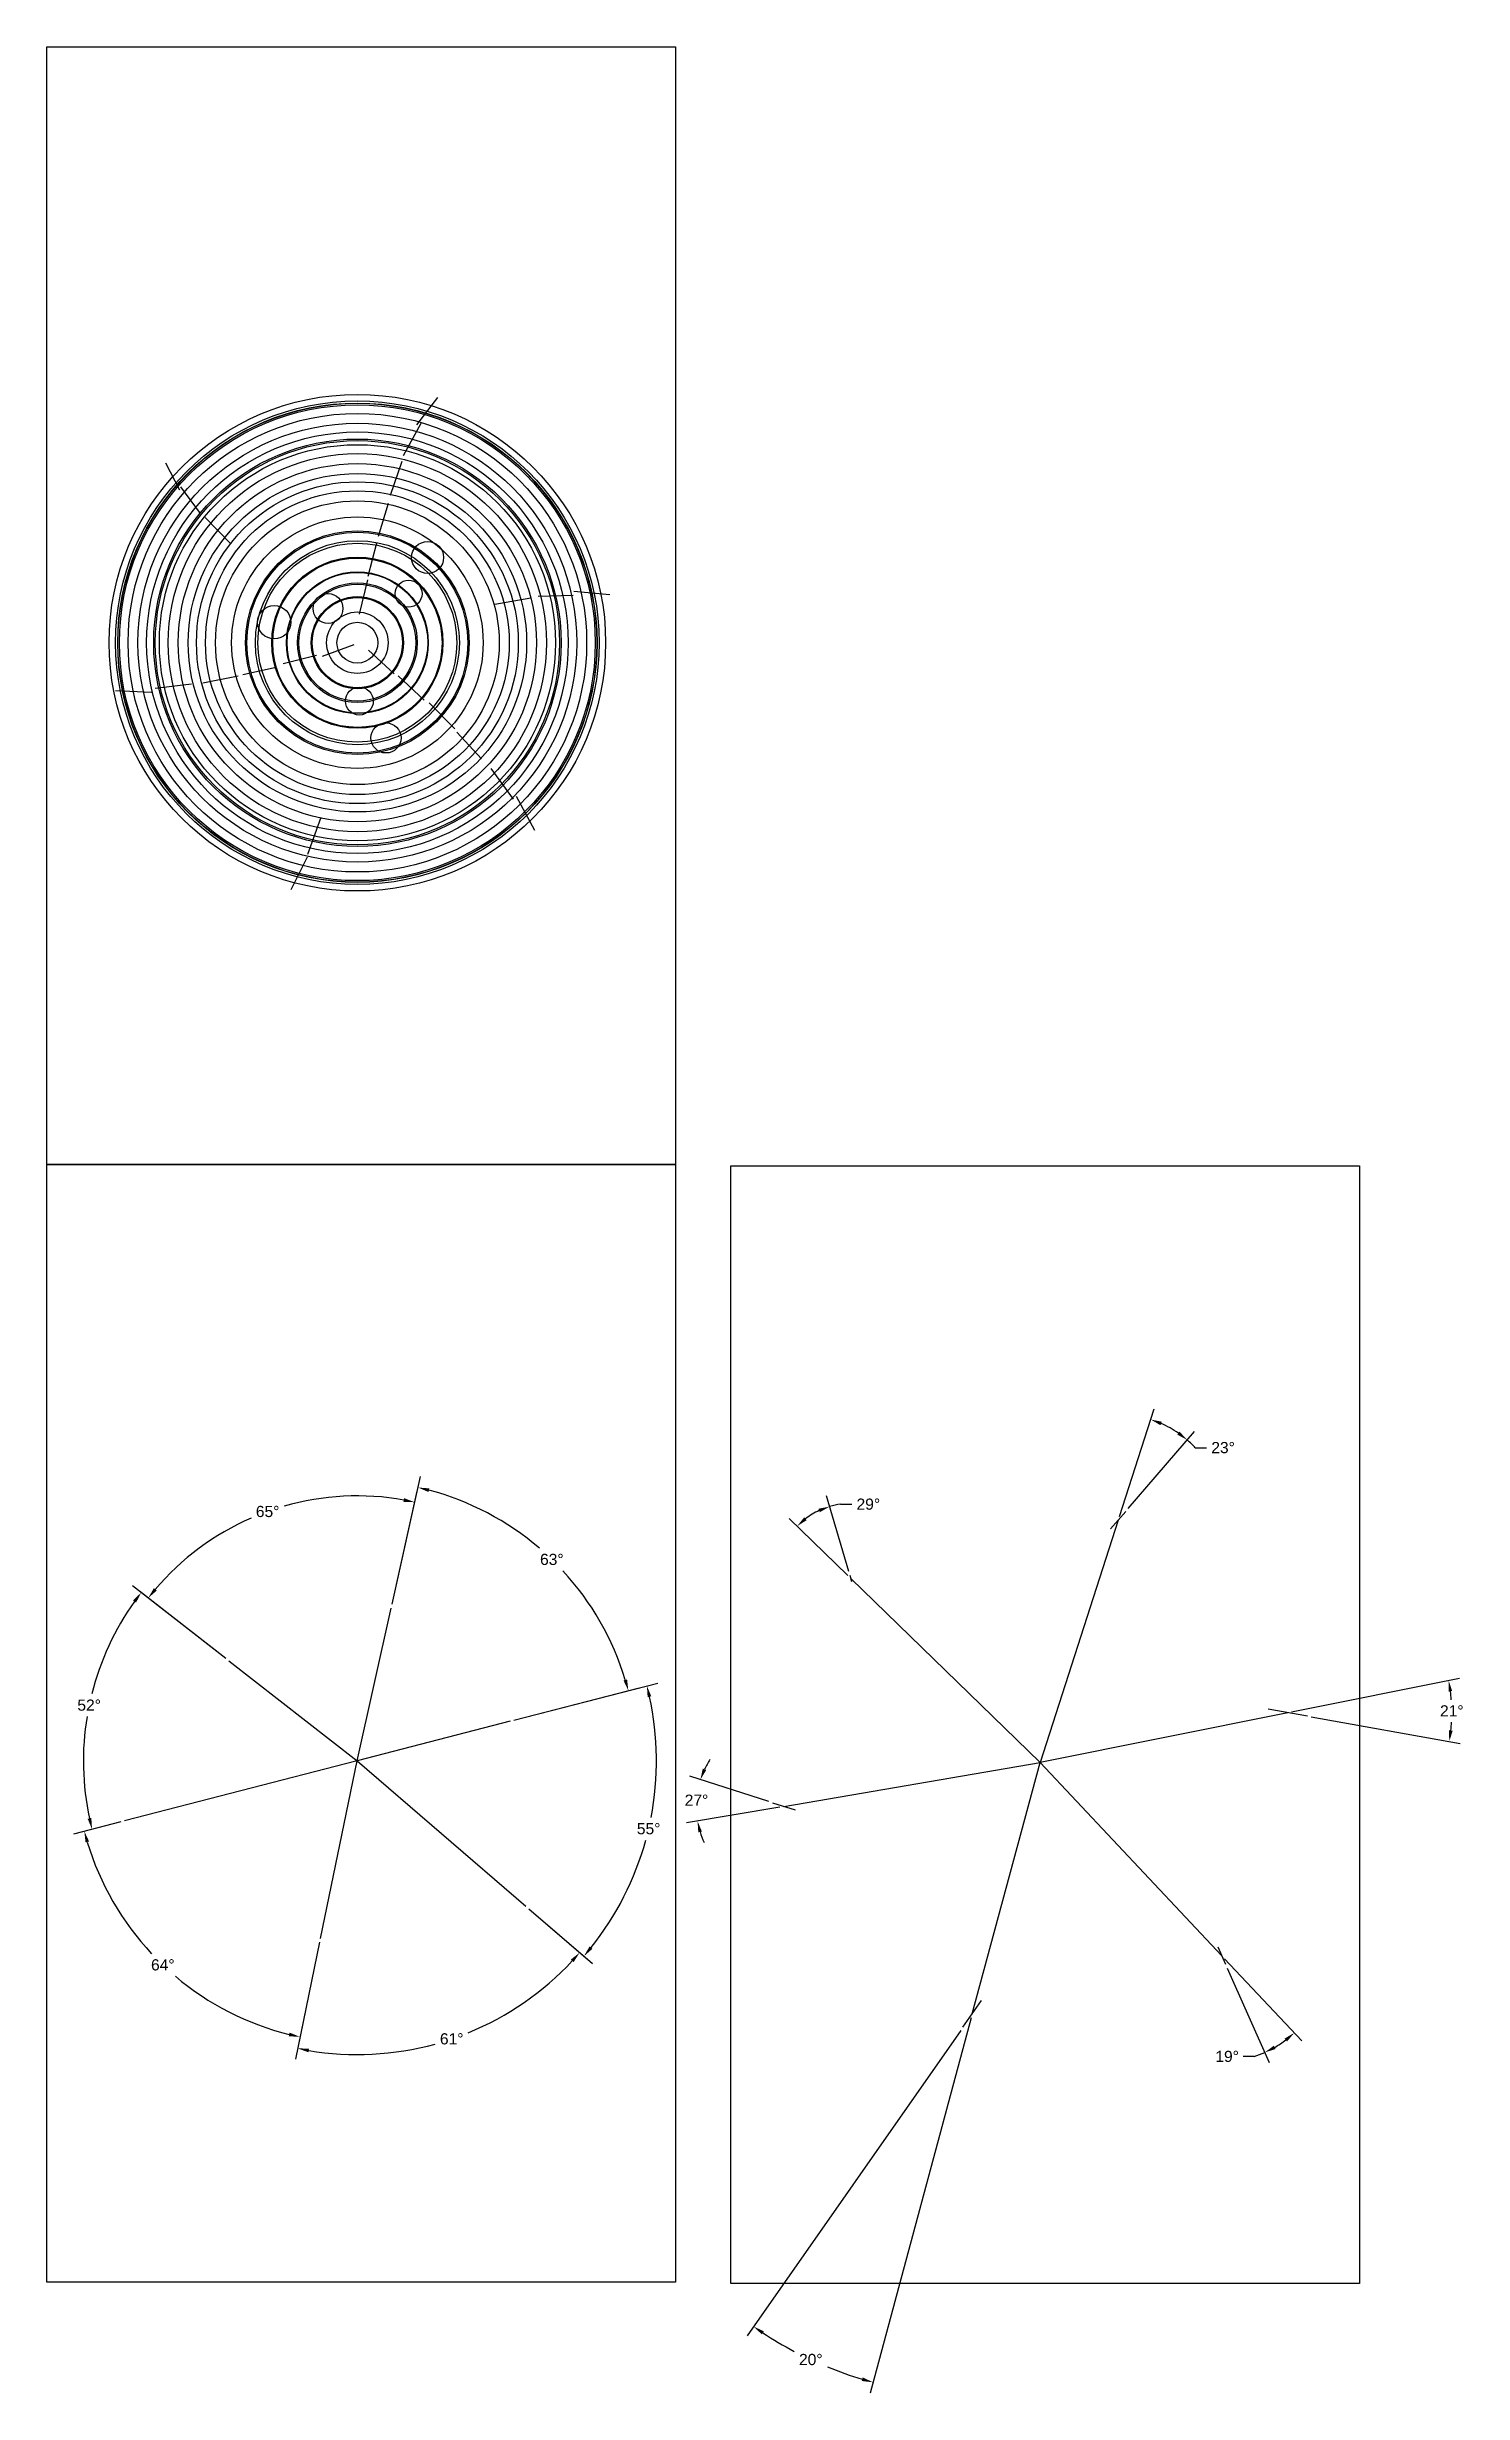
# Model space of a CAD drawing. Header units: inches. Extents: x 18.1 to 40.9, y -11.7 to 26.1.
import ezdxf

# ---------------------------------------------------------------- set-up
doc = ezdxf.new("R2010")
doc.units = ezdxf.units.IN
doc.header["$MEASUREMENT"] = 0
doc.layers.get('Defpoints').update_dxf_attribs({"color": 10})
for name, color, linetype, true_color in [('Blade_1', 30, 'Continuous', 0xff7f00), ('Blade_2', 7, 'Continuous', 0xcccc00), ('Blade_3', 7, 'Continuous', 0x00cc00), ('Blade_4', 7, 'Continuous', 0x00cccc), ('Blade_5', 7, 'Continuous', 0x0066cc), ('Blade_6', 190, 'Continuous', 0x7f00ff)]:
    doc.layers.add(name, color=color, linetype=linetype, true_color=true_color)
doc.styles.get("Standard").update_dxf_attribs({"font": 'arial.ttf'})
doc.dimstyles.get("Standard").update_dxf_attribs({"dimtxt": 0.18, "dimasz": 0.18, "dimexe": 0.18, "dimexo": 0.0625, "dimgap": 0.09, "dimtad": 0, "dimtih": 1, "dimtoh": 1, "dimdec": 4, "dimzin": 0, "dimdsep": 46, "dimtxsty": 'Standard', "dimcen": 0.09, "dimadec": 0, "dimazin": 0, "dimtfac": 1, "dimtdec": 4, "dimtofl": 0, "dimtmove": 0, "dimatfit": 3, "dimfxl": 1, "dimtolj": 1, "dimtzin": 0, "dimarcsym": 0})
picture_1 = doc.add_image_def('image1.jpg', size_in_pixel=(2241, 3984))

# ---------------------------------------------------------------- blocks, each defined once
blk = doc.blocks.new('*D5')
at = {"color": 0, "lineweight": -2, "transparency": 16777216}
for p, q in [((23.615, 0.977), (24.02, 2.798)), ((20.934, 0.106), (19.544, 1.189))]:
    blk.add_line(p, q, dxfattribs=at)
for start, end in [(79.8785, 106.0023), (113.6262, 139.6586)]:
    blk.add_arc((23.054, -1.546), 4.27, start, end, dxfattribs=at)
at = {"color": 0, "transparency": 16777216}
for points in [[(23.81, 2.687), (23.798, 2.628), (23.981, 2.622)], [(19.823, 1.199), (19.776, 1.237), (19.686, 1.079)]]:
    blk.add_solid(points, dxfattribs=at)
at = {"layer": 'Defpoints', "color": 0, "transparency": 16777216}
for p in [(22.386, 2.672), (23.601, 0.916), (20.983, 0.068), (23.054, -1.546), (23.054, -1.546)]:
    blk.add_point(p, dxfattribs=at)
at = {"color": 0, "transparency": 16777216, "insert": (21.61, 2.472), "char_height": 0.18, "attachment_point": 5}
blk.add_mtext('\\A1;65°', dxfattribs=at)
blk = doc.blocks.new('*D6')
at = {"color": 0, "lineweight": -2, "transparency": 16777216}
for p, q in [((20.934, 0.106), (19.431, 1.277)), ((19.244, -2.527), (18.607, -2.692))]:
    blk.add_line(p, q, dxfattribs=at)
for start, end in [(144.4116, 165.8396), (170.6659, 192.115)]:
    blk.add_arc((23.054, -1.546), 4.413, start, end, dxfattribs=at)
at = {"color": 0, "transparency": 16777216}
for points in [[(19.441, 1.04), (19.49, 1.004), (19.573, 1.167)], [(18.769, -2.465), (18.71, -2.479), (18.781, -2.647)]]:
    blk.add_solid(points, dxfattribs=at)
at = {"layer": 'Defpoints', "color": 0, "transparency": 16777216}
for p in [(20.983, 0.068), (18.92, -0.003), (23.054, -1.546), (23.054, -1.546), (19.305, -2.512)]:
    blk.add_point(p, dxfattribs=at)
at = {"color": 0, "transparency": 16777216, "insert": (18.734, -0.648), "char_height": 0.18, "attachment_point": 5}
blk.add_mtext('\\A1;52°', dxfattribs=at)
blk = doc.blocks.new('*D7')
at = {"color": 0, "lineweight": -2, "transparency": 16777216}
for p, q in [((19.244, -2.527), (18.482, -2.724)), ((22.448, -4.469), (22.096, -6.169))]:
    blk.add_line(p, q, dxfattribs=at)
for start, end in [(196.7233, 223.1423), (229.8109, 256.0258)]:
    blk.add_arc((23.054, -1.546), 4.542, start, end, dxfattribs=at)
at = {"color": 0, "transparency": 16777216}
for points in [[(18.676, -2.86), (18.733, -2.844), (18.656, -2.679)], [(21.964, -5.924), (21.951, -5.982), (22.133, -5.993)]]:
    blk.add_solid(points, dxfattribs=at)
at = {"layer": 'Defpoints', "color": 0, "transparency": 16777216}
for p in [(23.054, -1.546), (23.054, -1.546), (19.305, -2.512), (19.367, -4.198), (22.461, -4.408)]:
    blk.add_point(p, dxfattribs=at)
at = {"color": 0, "transparency": 16777216, "insert": (19.921, -4.833), "char_height": 0.18, "attachment_point": 5}
blk.add_mtext('\\A1;64°', dxfattribs=at)
blk = doc.blocks.new('*D8')
at = {"color": 0, "lineweight": -2, "transparency": 16777216}
for p, q in [((25.82, -3.929), (26.774, -4.752)), ((22.448, -4.469), (22.058, -6.354))]:
    blk.add_line(p, q, dxfattribs=at)
for start, end in [(292.224, 317.0643), (260.4769, 285.3866)]:
    blk.add_arc((23.054, -1.546), 4.731, start, end, dxfattribs=at)
at = {"color": 0, "transparency": 16777216}
for points in [[(26.495, -4.748), (26.54, -4.788), (26.638, -4.634)], [(22.266, -6.241), (22.277, -6.182), (22.094, -6.178)]]:
    blk.add_solid(points, dxfattribs=at)
at = {"layer": 'Defpoints', "color": 0, "transparency": 16777216}
for p in [(23.054, -1.546), (23.054, -1.546), (25.772, -3.888), (22.461, -4.408), (23.762, -6.223)]:
    blk.add_point(p, dxfattribs=at)
at = {"color": 0, "transparency": 16777216, "insert": (24.576, -6.025), "char_height": 0.18, "attachment_point": 5}
blk.add_mtext('\\A1;61°', dxfattribs=at)
blk = doc.blocks.new('*D9')
at = {"color": 0, "lineweight": -2, "transparency": 16777216}
for p, q in [((25.577, -0.892), (27.895, -0.291)), ((25.82, -3.929), (26.842, -4.81))]:
    blk.add_line(p, q, dxfattribs=at)
for start, end in [(349.0907, 12.3854), (321.384, 344.6586)]:
    blk.add_arc((23.054, -1.546), 4.821, start, end, dxfattribs=at)
at = {"color": 0, "transparency": 16777216}
for points in [[(27.733, -0.519), (27.792, -0.505), (27.721, -0.337)], [(26.844, -4.573), (26.797, -4.535), (26.706, -4.693)]]:
    blk.add_solid(points, dxfattribs=at)
at = {"layer": 'Defpoints', "color": 0, "transparency": 16777216}
for p in [(25.517, -0.908), (23.054, -1.546), (23.054, -1.546), (27.513, -3.377), (25.772, -3.888)]:
    blk.add_point(p, dxfattribs=at)
at = {"color": 0, "transparency": 16777216, "insert": (27.749, -2.639), "char_height": 0.18, "attachment_point": 5}
blk.add_mtext('\\A1;55°', dxfattribs=at)
blk = doc.blocks.new('*D10')
at = {"color": 0, "lineweight": -2, "transparency": 16777216}
for p, q in [((23.615, 0.977), (24.072, 3.035)), ((25.577, -0.892), (27.596, -0.369))]:
    blk.add_line(p, q, dxfattribs=at)
for start, end in [(49.4285, 75.177), (16.8108, 42.7606)]:
    blk.add_arc((23.054, -1.546), 4.512, start, end, dxfattribs=at)
at = {"color": 0, "transparency": 16777216}
for points in [[(24.201, 2.787), (24.215, 2.845), (24.033, 2.859)], [(27.402, -0.233), (27.344, -0.249), (27.422, -0.414)]]:
    blk.add_solid(points, dxfattribs=at)
at = {"layer": 'Defpoints', "color": 0, "transparency": 16777216}
for p in [(23.601, 0.916), (26.727, 1.075), (25.517, -0.908), (23.054, -1.546), (23.054, -1.546)]:
    blk.add_point(p, dxfattribs=at)
at = {"color": 0, "transparency": 16777216, "insert": (26.189, 1.7), "char_height": 0.18, "attachment_point": 5}
blk.add_mtext('\\A1;63°', dxfattribs=at)
blk = doc.blocks.new('*D18')
at = {"layer": 'Blade_3', "color": 0, "lineweight": -2, "transparency": 16777216}
for p, q in [((32.777, -5.89), (29.336, -10.807)), ((32.947, -5.683), (31.317, -11.732))]:
    blk.add_line(p, q, dxfattribs=at)
for start, end in [(236.7012, 242.1779), (247.6969, 253.2357)]:
    blk.add_arc((32.964, -5.622), 6.148, start, end, dxfattribs=at)
at = {"layer": 'Blade_3', "color": 0, "transparency": 16777216}
for points in [[(29.572, -10.785), (29.605, -10.736), (29.44, -10.66)], [(31.199, -11.48), (31.182, -11.537), (31.364, -11.558)]]:
    blk.add_solid(points, dxfattribs=at)
at = {"layer": 'Defpoints', "color": 0, "transparency": 16777216}
for p in [(34.055, -1.573), (32.964, -5.622), (33.115, -5.406), (32.813, -5.838), (30.045, -11.033)]:
    blk.add_point(p, dxfattribs=at)
at = {"layer": 'Blade_3', "color": 0, "transparency": 16777216, "insert": (30.362, -11.192), "char_height": 0.18, "attachment_point": 5}
blk.add_mtext('\\A1;20°', dxfattribs=at)
blk = doc.blocks.new('*D19')
at = {"layer": 'Blade_3', "color": 0, "lineweight": -2, "transparency": 16777216}
for p, q in [((29.683, -2.201), (28.412, -1.794)), ((29.864, -2.289), (28.359, -2.546))]:
    blk.add_line(p, q, dxfattribs=at)
for start, end in [(147.6338, 154.9563), (197.0083, 204.3308)]:
    blk.add_arc((29.926, -2.278), 1.409, start, end, dxfattribs=at)
at = {"layer": 'Blade_3', "color": 0, "transparency": 16777216}
for points in [[(28.677, -1.693), (28.621, -1.671), (28.583, -1.849)], [(28.549, -2.697), (28.607, -2.684), (28.537, -2.515)]]:
    blk.add_solid(points, dxfattribs=at)
at = {"layer": 'Defpoints', "color": 0, "transparency": 16777216}
for p in [(34.055, -1.573), (28.532, -2.068), (29.742, -2.22), (29.926, -2.278), (30.11, -2.337)]:
    blk.add_point(p, dxfattribs=at)
at = {"layer": 'Blade_3', "color": 0, "transparency": 16777216, "insert": (28.52, -2.179), "char_height": 0.18, "attachment_point": 5}
blk.add_mtext('\\A1;27°', dxfattribs=at)
blk = doc.blocks.new('*D20')
at = {"layer": 'Blade_3', "color": 0, "lineweight": -2, "transparency": 16777216}
for p, q in [((30.973, 1.504), (30.615, 2.725)), ((30.96, 1.439), (30.012, 2.362)), ((30.841, 2.59), (31.021, 2.59))]:
    blk.add_line(p, q, dxfattribs=at)
for start, end in [(114.907, 127.2179), (97.7863, 106.3466)]:
    blk.add_arc((31.005, 1.395), 1.206, start, end, dxfattribs=at)
at = {"layer": 'Blade_3', "color": 0, "transparency": 16777216}
for points in [[(30.295, 2.333), (30.255, 2.378), (30.141, 2.236)], [(30.486, 2.517), (30.507, 2.461), (30.665, 2.552)]]:
    blk.add_solid(points, dxfattribs=at)
at = {"layer": 'Defpoints', "color": 0, "transparency": 16777216}
for p in [(30.296, 2.371), (30.99, 1.444), (31.005, 1.395), (31.019, 1.346), (34.055, -1.573)]:
    blk.add_point(p, dxfattribs=at)
at = {"layer": 'Blade_3', "color": 0, "transparency": 16777216, "insert": (31.289, 2.59), "char_height": 0.18, "attachment_point": 5}
blk.add_mtext('\\A1;29°', dxfattribs=at)
blk = doc.blocks.new('*D21')
at = {"layer": 'Blade_3', "color": 0, "lineweight": -2, "transparency": 16777216}
for p, q in [((35.335, 2.393), (35.894, 4.127)), ((35.478, 2.523), (36.544, 3.762)), ((36.557, 3.501), (36.737, 3.501))]:
    blk.add_line(p, q, dxfattribs=at)
for start, end in [(55.3527, 66.0651), (43.2454, 49.299)]:
    blk.add_arc((35.316, 2.333), 1.704, start, end, dxfattribs=at)
at = {"layer": 'Blade_3', "color": 0, "transparency": 16777216}
for points in [[(35.996, 3.863), (36.018, 3.919), (35.839, 3.955)], [(36.303, 3.759), (36.266, 3.712), (36.427, 3.626)]]:
    blk.add_solid(points, dxfattribs=at)
at = {"layer": 'Defpoints', "color": 0, "transparency": 16777216}
for p in [(36.049, 3.872), (35.316, 2.333), (35.438, 2.475), (35.193, 2.191), (34.055, -1.573)]:
    blk.add_point(p, dxfattribs=at)
at = {"layer": 'Blade_3', "color": 0, "transparency": 16777216, "insert": (37.005, 3.501), "char_height": 0.18, "attachment_point": 5}
blk.add_mtext('\\A1;23°', dxfattribs=at)
blk = doc.blocks.new('*D22')
at = {"layer": 'Blade_3', "color": 0, "lineweight": -2, "transparency": 16777216}
for p, q in [((38.108, -0.757), (40.815, -0.212)), ((38.424, -0.837), (40.827, -1.264))]:
    blk.add_line(p, q, dxfattribs=at)
for start, end in [(4.5628, 7.4845), (353.8131, 356.7378)]:
    blk.add_arc((38.047, -0.77), 2.644, start, end, dxfattribs=at)
at = {"layer": 'Blade_3', "color": 0, "transparency": 16777216}
for points in [[(40.638, -0.43), (40.697, -0.42), (40.638, -0.248)], [(40.705, -1.059), (40.645, -1.05), (40.649, -1.233)]]:
    blk.add_solid(points, dxfattribs=at)
at = {"layer": 'Defpoints', "color": 0, "transparency": 16777216}
for p in [(37.731, -0.713), (38.047, -0.77), (38.363, -0.826), (40.687, -0.905), (34.055, -1.573)]:
    blk.add_point(p, dxfattribs=at)
at = {"layer": 'Blade_3', "color": 0, "transparency": 16777216, "insert": (40.69, -0.74), "char_height": 0.18, "attachment_point": 5}
blk.add_mtext('\\A1;21°', dxfattribs=at)
blk = doc.blocks.new('*D23')
at = {"layer": 'Blade_3', "color": 0, "lineweight": -2, "transparency": 16777216}
for p, q in [((37.029, -4.733), (38.276, -6.058)), ((37.073, -4.883), (37.749, -6.408)), ((37.508, -6.308), (37.328, -6.308))]:
    blk.add_line(p, q, dxfattribs=at)
for start, end in [(299.9774, 307.2059), (287.8558, 293.9166)]:
    blk.add_arc((36.986, -4.687), 1.702, start, end, dxfattribs=at)
at = {"layer": 'Blade_3', "color": 0, "transparency": 16777216}
for points in [[(37.996, -6.02), (38.035, -6.066), (38.153, -5.927)], [(37.85, -6.189), (37.823, -6.135), (37.676, -6.243)]]:
    blk.add_solid(points, dxfattribs=at)
at = {"layer": 'Defpoints', "color": 0, "transparency": 16777216}
for p in [(34.055, -1.573), (36.924, -4.548), (36.986, -4.687), (37.048, -4.826), (38.006, -6.05)]:
    blk.add_point(p, dxfattribs=at)
at = {"layer": 'Blade_3', "color": 0, "transparency": 16777216, "insert": (37.07, -6.308), "char_height": 0.18, "attachment_point": 5}
blk.add_mtext('\\A1;19°', dxfattribs=at)

msp = doc.modelspace()

# ---------------------------------------------------------------- linework, layer by layer
for p, q in [((23.05398, -1.54559), (23.60128, 0.91556)), ((20.98338, 0.06783), (23.05398, -1.54559)), ((25.51682, -0.90751), (23.05398, -1.54559)), ((23.05398, -1.54559), (19.305, -2.51181)), ((22.46108, -4.4078), (23.05398, -1.54559)), ((23.05398, -1.54559), (25.77222, -3.88823))]:
    msp.add_line(p, q)
at = {"layer": 'Blade_1'}
for radius in [3.69432, 3.04686, 2.28609, 1.64341, 0.96535, 0.32931]:
    msp.add_circle((23.05585, 16.47096), radius, dxfattribs=at)
at = {"layer": 'Blade_2'}
for radius in [4.00034, 3.53482, 2.88507]:
    msp.add_circle((23.05585, 16.47096), radius, dxfattribs=at)
at = {"layer": 'Blade_3'}
for p, q in [((35.31554, 2.33338), (34.05507, -1.57348)), ((35.43764, 2.47533), (35.19344, 2.19144)), ((30.99023, 1.44448), (31.01918, 1.34578)), ((31.00471, 1.39513), (34.05507, -1.57348)), ((38.36284, -0.82585), (37.73058, -0.71336)), ((38.04671, -0.7696), (34.05507, -1.57348)), ((29.926, -2.27822), (34.05507, -1.57348)), ((32.96363, -5.62231), (34.05507, -1.57348)), ((36.98586, -4.68718), (34.05507, -1.57348)), ((29.74234, -2.21953), (30.10967, -2.3369)), ((37.04758, -4.82634), (36.92414, -4.54801)), ((32.81252, -5.8383), (33.11474, -5.40632))]:
    msp.add_line(p, q, dxfattribs=at)
for radius in [3.8959, 3.39621, 2.72653, 2.02621, 1.36487, 0.74244]:
    msp.add_circle((23.05585, 16.47096), radius, dxfattribs=at)
at = {"layer": 'Blade_4'}
for radius in [3.86143, 3.28217, 2.59268]:
    msp.add_circle((23.05585, 16.47096), radius, dxfattribs=at)
at = {"layer": 'Blade_5'}
for radius in [3.85786, 3.25607, 2.44742, 1.80161, 1.13313, 0.49508]:
    msp.add_circle((23.05585, 16.47096), radius, dxfattribs=at)
at = {"layer": 'Blade_6'}
for radius in [3.83369, 3.19079]:
    msp.add_circle((23.05585, 16.47096), radius, dxfattribs=at)
at = {"layer": 'Defpoints'}
for p, q in [((24.01444, 19.98112), (24.34987, 20.41988)), ((23.799, 19.48786), (24.08534, 20.0111)), ((20.19707, 18.93037), (19.9701, 19.36633)), ((23.59174, 18.85015), (23.77718, 19.39792)), ((20.52752, 18.55203), (20.2095, 18.98257)), ((23.3948, 18.18593), (23.55843, 18.72008)), ((21.0141, 18.07118), (20.60154, 18.48737)), ((23.23118, 17.5455), (23.36753, 18.08237)), ((23.0921, 16.9296), (23.22572, 17.48282)), ((25.27023, 17.09421), (25.84826, 17.19675)), ((25.96797, 17.22068), (26.53046, 17.23786)), ((26.54111, 17.30052), (27.12438, 17.2485)), ((22.39854, 16.26446), (21.8614, 16.13104)), ((22.49369, 16.25541), (23.006, 16.44313)), ((23.23437, 16.35224), (23.64982, 15.97029)), ((21.13526, 15.93048), (20.5631, 15.81678)), ((21.74496, 16.07209), (21.21092, 15.95108)), ((23.71391, 15.93707), (24.13174, 15.54563)), ((19.73788, 15.66714), (19.15598, 15.6953)), ((20.3843, 15.80162), (19.79806, 15.73448)), ((24.21008, 15.50293), (24.6279, 15.08303)), ((24.65963, 15.02947), (25.05371, 14.5977)), ((25.20802, 14.44349), (25.56649, 13.95242)), ((25.61664, 13.99607), (25.91101, 13.45042)), ((22.46566, 13.65378), (22.25356, 13.06034)), ((22.24826, 13.01795), (21.98315, 12.49073))]:
    msp.add_line(p, q, dxfattribs=at)
for centre, radius in [((23.05585, 16.47096), 1.77976), ((23.05585, 16.47096), 1.60225), ((23.05585, 16.47096), 1.37942), ((24.18754, 17.84458), 0.25798), ((23.05585, 16.47096), 1.14214), ((23.05585, 16.47096), 0.94133), ((23.88046, 17.26121), 0.21689), ((21.71631, 16.80026), 0.26831), ((23.05585, 16.47096), 0.72705), ((22.58282, 17.02309), 0.24088), ((23.08857, 15.53021), 0.22404), ((23.51665, 14.9364), 0.24239)]:
    msp.add_circle(centre, radius, dxfattribs=at)

# ---------------------------------------------------------------- dimensions: what is measured, and where the dimension line sits
for base, line1, line2, picture, middle in [((26.72707, 1.07481), ((23.05398, -1.54559), (23.60128, 0.91556)), ((25.51682, -0.90751), (23.05398, -1.54559)), '*D10', (26.18862, 1.69973)), ((22.38606, 2.67154), ((20.98338, 0.06783), (23.05398, -1.54559)), ((23.05398, -1.54559), (23.60128, 0.91556)), '*D5', (21.60988, 2.47248)), ((18.91985, -0.00266), ((23.05398, -1.54559), (19.305, -2.51181)), ((20.98338, 0.06783), (23.05398, -1.54559)), '*D6', (18.73357, -0.64799)), ((27.51318, -3.37705), ((25.51682, -0.90751), (23.05398, -1.54559)), ((23.05398, -1.54559), (25.77222, -3.88823)), '*D9', (27.74889, -2.63945)), ((19.36739, -4.19797), ((22.46108, -4.4078), (23.05398, -1.54559)), ((23.05398, -1.54559), (19.305, -2.51181)), '*D7', (19.92055, -4.83309)), ((23.76245, -6.2231), ((23.05398, -1.54559), (25.77222, -3.88823)), ((22.46108, -4.4078), (23.05398, -1.54559)), '*D8', (24.57628, -6.02483))]:
    dim = msp.add_angular_dim_2l(base=base, line1=line1, line2=line2, dimstyle='Standard')
    dim.commit()
    dim.dimension.update_dxf_attribs({"geometry": picture, "text_midpoint": middle})
at = {"layer": 'Blade_3'}
for base, line1, line2, picture, middle in [((36.04898, 3.87193), ((35.31554, 2.33338), (34.05507, -1.57348)), ((35.43764, 2.47533), (35.19344, 2.19144)), '*D21', (37.00518, 3.50112)), ((30.29645, 2.37112), ((30.99023, 1.44448), (31.01918, 1.34578)), ((31.00471, 1.39513), (34.05507, -1.57348)), '*D20', (31.28943, 2.5899)), ((40.68686, -0.90475), ((38.04671, -0.7696), (34.05507, -1.57348)), ((38.36284, -0.82585), (37.73058, -0.71336)), '*D22', (40.69014, -0.73967)), ((28.53241, -2.06781), ((29.926, -2.27822), (34.05507, -1.57348)), ((29.74234, -2.21953), (30.10967, -2.3369)), '*D19', (28.52008, -2.17947)), ((30.04474, -11.03274), ((32.96363, -5.62231), (34.05507, -1.57348)), ((32.81252, -5.8383), (33.11474, -5.40632)), '*D18', (30.36249, -11.19247)), ((38.00604, -6.05006), ((36.98586, -4.68718), (34.05507, -1.57348)), ((37.04758, -4.82634), (36.92414, -4.54801)), '*D23', (37.06977, -6.30759))]:
    dim = msp.add_angular_dim_2l(base=base, line1=line1, line2=line2, dimstyle='Standard', dxfattribs=at)
    dim.commit()
    dim.dimension.update_dxf_attribs({"geometry": picture, "text_midpoint": middle})

# ---------------------------------------------------------------- pictures from other files: only their frames are drawn
image = msp.add_image(picture_1, insert=(18.05358, 8.06298), size_in_units=(10.12934, 18.00771))
image.dxf.flags = 7
image = msp.add_image(picture_1, insert=(18.05358, -9.94473), size_in_units=(10.12934, 18.00771))
image.dxf.flags = 7
image = msp.add_image(picture_1, insert=(29.07183, -9.96718), size_in_units=(10.12934, 18.00771))
image.dxf.flags = 7

doc.saveas('drawing.dxf')
